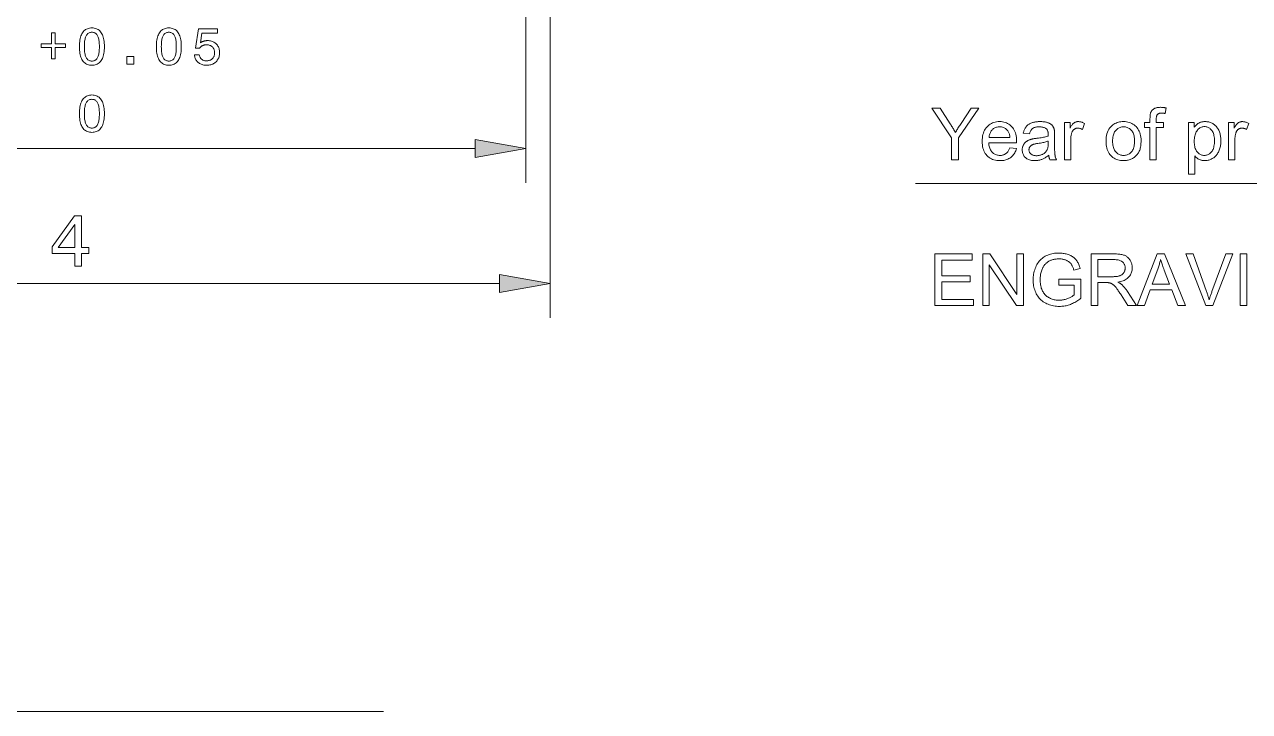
# Model space of a CAD drawing. Extents: x 5 to 409, y 5 to 583.
# Drawn here: x 136.8 to 208.1, y 134.2 to 174.2 of the extents above; entities that cross this region are included whole.
import ezdxf

# ---------------------------------------------------------------- set-up
doc = ezdxf.new("R2010")
doc.units = 0
doc.layers.add('DIMENSIONS', color=2, linetype='Continuous', lineweight=25)
doc.layers.add('TEXT', color=2, linetype='Continuous', lineweight=25)

msp = doc.modelspace()

# ---------------------------------------------------------------- linework, layer by layer
at = {"layer": 'DIMENSIONS', "lineweight": 13}
for p, q in [((167.397, 202.557), (167.397, 157.098)), ((165.972, 192.557), (165.972, 164.943)), ((102.377, 166.943), (163.018, 166.943)), ((100.952, 159.098), (164.443, 159.098))]:
    msp.add_line(p, q, dxfattribs=at)
for points in [[(140.001, 172.867), (140.003, 172.971), (140.008, 173.07), (140.018, 173.164), (140.031, 173.252), (140.047, 173.336), (140.068, 173.414), (140.092, 173.488), (140.12, 173.556), (140.152, 173.62), (140.187, 173.678), (140.226, 173.731), (140.268, 173.778), (140.314, 173.82), (140.363, 173.856), (140.415, 173.886), (140.471, 173.911), (140.53, 173.931), (140.593, 173.945), (140.659, 173.953), (140.728, 173.956), (140.798, 173.953), (140.865, 173.945), (140.928, 173.931), (140.987, 173.912), (141.043, 173.887), (141.096, 173.857), (141.145, 173.821), (141.19, 173.779), (141.232, 173.732), (141.271, 173.68), (141.306, 173.622), (141.337, 173.559), (141.365, 173.491), (141.388, 173.417), (141.409, 173.339), (141.425, 173.255), (141.438, 173.166), (141.447, 173.071), (141.453, 172.972), (141.455, 172.867), (141.453, 172.762), (141.447, 172.663), (141.438, 172.569), (141.425, 172.48), (141.409, 172.396), (141.388, 172.318), (141.365, 172.245), (141.337, 172.177), (141.306, 172.114), (141.271, 172.057), (141.232, 172.004), (141.19, 171.958), (141.145, 171.917), (141.096, 171.881), (141.043, 171.851), (140.987, 171.826), (140.928, 171.807), (140.865, 171.793), (140.798, 171.785), (140.728, 171.782), (140.659, 171.785), (140.593, 171.793), (140.53, 171.807), (140.471, 171.826), (140.415, 171.851), (140.363, 171.881), (140.314, 171.917), (140.268, 171.959), (140.226, 172.006), (140.187, 172.058), (140.152, 172.116), (140.12, 172.179), (140.092, 172.247), (140.068, 172.32), (140.047, 172.398), (140.031, 172.482), (140.018, 172.57), (140.008, 172.664), (140.003, 172.763)], [(144.478, 172.867), (144.48, 172.971), (144.486, 173.07), (144.495, 173.164), (144.508, 173.252), (144.525, 173.336), (144.545, 173.414), (144.569, 173.488), (144.597, 173.556), (144.629, 173.62), (144.664, 173.678), (144.703, 173.731), (144.745, 173.778), (144.791, 173.82), (144.84, 173.856), (144.893, 173.886), (144.949, 173.911), (145.008, 173.931), (145.07, 173.945), (145.136, 173.953), (145.206, 173.956), (145.276, 173.953), (145.342, 173.945), (145.405, 173.931), (145.465, 173.912), (145.521, 173.887), (145.573, 173.857), (145.622, 173.821), (145.668, 173.779), (145.71, 173.732), (145.748, 173.68), (145.783, 173.622), (145.814, 173.559), (145.842, 173.491), (145.866, 173.417), (145.886, 173.339), (145.903, 173.255), (145.915, 173.166), (145.925, 173.071), (145.93, 172.972), (145.932, 172.867), (145.93, 172.762), (145.925, 172.663), (145.915, 172.569), (145.903, 172.48), (145.886, 172.396), (145.866, 172.318), (145.842, 172.245), (145.814, 172.177), (145.783, 172.114), (145.748, 172.057), (145.71, 172.004), (145.668, 171.958), (145.622, 171.917), (145.573, 171.881), (145.521, 171.851), (145.465, 171.826), (145.405, 171.807), (145.342, 171.793), (145.276, 171.785), (145.206, 171.782), (145.136, 171.785), (145.07, 171.793), (145.008, 171.807), (144.949, 171.826), (144.893, 171.851), (144.84, 171.881), (144.791, 171.917), (144.745, 171.959), (144.703, 172.006), (144.664, 172.058), (144.629, 172.116), (144.597, 172.179), (144.569, 172.247), (144.545, 172.32), (144.525, 172.398), (144.508, 172.482), (144.495, 172.57), (144.486, 172.664), (144.48, 172.763)], [(138.385, 173.68), (138.596, 173.68), (138.596, 173.025), (139.192, 173.025), (139.192, 172.815), (138.596, 172.815), (138.596, 172.16), (138.385, 172.16), (138.385, 172.815), (137.786, 172.815), (137.786, 173.025), (138.385, 173.025)], [(140.29, 172.867), (140.291, 172.782), (140.294, 172.703), (140.3, 172.627), (140.307, 172.557), (140.317, 172.491), (140.328, 172.43), (140.342, 172.373), (140.358, 172.321), (140.376, 172.274), (140.396, 172.232), (140.419, 172.193), (140.444, 172.159), (140.471, 172.129), (140.501, 172.103), (140.533, 172.08), (140.567, 172.062), (140.604, 172.048), (140.643, 172.038), (140.684, 172.032), (140.728, 172.03), (140.773, 172.032), (140.814, 172.038), (140.854, 172.048), (140.891, 172.062), (140.925, 172.08), (140.957, 172.102), (140.986, 172.128), (141.013, 172.158), (141.038, 172.191), (141.06, 172.229), (141.08, 172.272), (141.097, 172.319), (141.113, 172.37), (141.126, 172.427), (141.138, 172.488), (141.147, 172.554), (141.154, 172.625), (141.16, 172.701), (141.163, 172.782), (141.164, 172.867), (141.163, 172.952), (141.16, 173.033), (141.154, 173.109), (141.147, 173.18), (141.138, 173.246), (141.126, 173.308), (141.113, 173.365), (141.097, 173.417), (141.08, 173.464), (141.06, 173.506), (141.038, 173.544), (141.013, 173.578), (140.986, 173.607), (140.957, 173.633), (140.925, 173.655), (140.891, 173.673), (140.854, 173.687), (140.814, 173.697), (140.773, 173.703), (140.728, 173.705), (140.684, 173.703), (140.643, 173.697), (140.604, 173.687), (140.567, 173.673), (140.533, 173.655), (140.501, 173.633), (140.471, 173.606), (140.444, 173.576), (140.419, 173.542), (140.396, 173.504), (140.376, 173.461), (140.358, 173.414), (140.342, 173.362), (140.328, 173.305), (140.317, 173.244), (140.307, 173.178), (140.3, 173.107), (140.294, 173.032), (140.291, 172.952)], [(144.768, 172.867), (144.769, 172.782), (144.772, 172.703), (144.777, 172.627), (144.785, 172.557), (144.794, 172.491), (144.806, 172.43), (144.82, 172.373), (144.836, 172.321), (144.854, 172.274), (144.874, 172.232), (144.896, 172.193), (144.921, 172.159), (144.948, 172.129), (144.978, 172.103), (145.01, 172.08), (145.044, 172.062), (145.081, 172.048), (145.12, 172.038), (145.162, 172.032), (145.206, 172.03), (145.25, 172.032), (145.292, 172.038), (145.331, 172.048), (145.368, 172.062), (145.402, 172.08), (145.434, 172.102), (145.464, 172.128), (145.491, 172.158), (145.515, 172.191), (145.537, 172.229), (145.557, 172.272), (145.575, 172.319), (145.59, 172.37), (145.604, 172.427), (145.615, 172.488), (145.625, 172.554), (145.632, 172.625), (145.637, 172.701), (145.64, 172.782), (145.641, 172.867), (145.64, 172.952), (145.637, 173.033), (145.632, 173.109), (145.625, 173.18), (145.615, 173.246), (145.604, 173.308), (145.59, 173.365), (145.575, 173.417), (145.557, 173.464), (145.537, 173.506), (145.515, 173.544), (145.491, 173.578), (145.464, 173.607), (145.434, 173.633), (145.402, 173.655), (145.368, 173.673), (145.331, 173.687), (145.292, 173.697), (145.25, 173.703), (145.206, 173.705), (145.162, 173.703), (145.12, 173.697), (145.081, 173.687), (145.044, 173.673), (145.01, 173.655), (144.978, 173.633), (144.948, 173.606), (144.921, 173.576), (144.896, 173.542), (144.874, 173.504), (144.854, 173.461), (144.836, 173.414), (144.82, 173.362), (144.806, 173.305), (144.794, 173.244), (144.785, 173.178), (144.777, 173.107), (144.772, 173.032), (144.769, 172.952)], [(146.696, 172.39), (146.977, 172.39), (146.983, 172.358), (146.99, 172.327), (147, 172.298), (147.011, 172.271), (147.023, 172.244), (147.038, 172.219), (147.054, 172.196), (147.072, 172.174), (147.092, 172.153), (147.113, 172.134), (147.136, 172.117), (147.16, 172.101), (147.186, 172.087), (147.212, 172.075), (147.24, 172.065), (147.269, 172.057), (147.299, 172.05), (147.331, 172.046), (147.363, 172.043), (147.397, 172.042), (147.439, 172.043), (147.479, 172.047), (147.517, 172.053), (147.553, 172.062), (147.588, 172.074), (147.621, 172.088), (147.652, 172.105), (147.682, 172.124), (147.71, 172.146), (147.737, 172.17), (147.761, 172.197), (147.783, 172.225), (147.802, 172.255), (147.819, 172.286), (147.833, 172.319), (147.845, 172.354), (147.854, 172.39), (147.86, 172.428), (147.864, 172.467), (147.865, 172.508), (147.864, 172.55), (147.86, 172.59), (147.854, 172.629), (147.845, 172.665), (147.833, 172.7), (147.82, 172.734), (147.803, 172.765), (147.784, 172.795), (147.762, 172.823), (147.738, 172.849), (147.712, 172.873), (147.684, 172.895), (147.654, 172.914), (147.623, 172.93), (147.59, 172.944), (147.555, 172.956), (147.518, 172.965), (147.48, 172.971), (147.439, 172.975), (147.397, 172.976), (147.373, 172.976), (147.349, 172.974), (147.326, 172.972), (147.303, 172.968), (147.28, 172.964), (147.258, 172.958), (147.236, 172.952), (147.215, 172.945), (147.194, 172.937), (147.174, 172.927), (147.154, 172.917), (147.134, 172.906), (147.115, 172.894), (147.097, 172.881), (147.079, 172.867), (147.062, 172.852), (147.045, 172.836), (147.029, 172.819), (147.013, 172.801), (146.997, 172.783), (146.757, 172.783), (146.922, 173.895), (148.044, 173.895), (148.044, 173.647), (147.124, 173.647), (147.04, 173.082), (147.056, 173.095), (147.071, 173.108), (147.088, 173.119), (147.105, 173.13), (147.122, 173.141), (147.14, 173.151), (147.159, 173.16), (147.178, 173.168), (147.198, 173.176), (147.218, 173.183), (147.239, 173.19), (147.26, 173.196), (147.281, 173.201), (147.303, 173.206), (147.325, 173.209), (147.348, 173.212), (147.371, 173.215), (147.394, 173.217), (147.418, 173.218), (147.442, 173.218), (147.505, 173.216), (147.566, 173.21), (147.624, 173.201), (147.68, 173.187), (147.733, 173.17), (147.784, 173.149), (147.832, 173.124), (147.878, 173.095), (147.921, 173.063), (147.962, 173.026), (147.999, 172.987), (148.033, 172.945), (148.062, 172.9), (148.088, 172.854), (148.11, 172.804), (148.127, 172.753), (148.141, 172.699), (148.151, 172.643), (148.157, 172.584), (148.159, 172.523), (148.157, 172.458), (148.151, 172.396), (148.14, 172.336), (148.125, 172.279), (148.107, 172.224), (148.084, 172.171), (148.057, 172.122), (148.025, 172.074), (147.99, 172.03), (147.95, 171.987), (147.907, 171.948), (147.861, 171.913), (147.813, 171.883), (147.763, 171.856), (147.71, 171.833), (147.654, 171.815), (147.596, 171.801), (147.535, 171.79), (147.472, 171.784), (147.406, 171.782), (147.348, 171.784), (147.292, 171.789), (147.237, 171.797), (147.185, 171.809), (147.135, 171.824), (147.087, 171.842), (147.041, 171.864), (146.996, 171.889), (146.954, 171.918), (146.914, 171.95), (146.877, 171.984), (146.843, 172.021), (146.812, 172.06), (146.785, 172.101), (146.762, 172.144), (146.742, 172.189), (146.725, 172.236), (146.712, 172.285), (146.703, 172.337)], [(142.759, 171.843), (142.759, 172.293), (143.177, 172.293), (143.177, 171.843)], [(140.001, 168.967), (140.003, 169.071), (140.008, 169.17), (140.018, 169.264), (140.031, 169.352), (140.047, 169.436), (140.068, 169.514), (140.092, 169.588), (140.12, 169.656), (140.152, 169.72), (140.187, 169.778), (140.226, 169.831), (140.268, 169.878), (140.314, 169.92), (140.363, 169.956), (140.415, 169.986), (140.471, 170.011), (140.53, 170.031), (140.593, 170.045), (140.659, 170.053), (140.728, 170.056), (140.798, 170.053), (140.865, 170.045), (140.928, 170.031), (140.987, 170.012), (141.043, 169.987), (141.096, 169.957), (141.145, 169.921), (141.19, 169.879), (141.232, 169.832), (141.271, 169.78), (141.306, 169.722), (141.337, 169.659), (141.365, 169.591), (141.388, 169.517), (141.409, 169.439), (141.425, 169.355), (141.438, 169.266), (141.447, 169.171), (141.453, 169.072), (141.455, 168.967), (141.453, 168.862), (141.447, 168.763), (141.438, 168.669), (141.425, 168.58), (141.409, 168.496), (141.388, 168.418), (141.365, 168.345), (141.337, 168.277), (141.306, 168.214), (141.271, 168.157), (141.232, 168.104), (141.19, 168.058), (141.145, 168.017), (141.096, 167.981), (141.043, 167.951), (140.987, 167.926), (140.928, 167.907), (140.865, 167.893), (140.798, 167.885), (140.728, 167.882), (140.659, 167.885), (140.593, 167.893), (140.53, 167.907), (140.471, 167.926), (140.415, 167.951), (140.363, 167.982), (140.314, 168.017), (140.268, 168.059), (140.226, 168.106), (140.187, 168.158), (140.152, 168.216), (140.12, 168.279), (140.092, 168.347), (140.068, 168.42), (140.047, 168.498), (140.031, 168.582), (140.018, 168.67), (140.008, 168.764), (140.003, 168.863)], [(140.29, 168.967), (140.291, 168.882), (140.294, 168.803), (140.3, 168.727), (140.307, 168.657), (140.317, 168.591), (140.328, 168.53), (140.342, 168.473), (140.358, 168.421), (140.376, 168.374), (140.396, 168.332), (140.419, 168.293), (140.444, 168.259), (140.471, 168.229), (140.501, 168.203), (140.533, 168.18), (140.567, 168.162), (140.604, 168.148), (140.643, 168.138), (140.684, 168.132), (140.728, 168.13), (140.773, 168.132), (140.814, 168.138), (140.854, 168.148), (140.891, 168.162), (140.925, 168.18), (140.957, 168.202), (140.986, 168.228), (141.013, 168.258), (141.038, 168.291), (141.06, 168.329), (141.08, 168.372), (141.097, 168.419), (141.113, 168.47), (141.126, 168.527), (141.138, 168.588), (141.147, 168.654), (141.154, 168.725), (141.16, 168.801), (141.163, 168.882), (141.164, 168.967), (141.163, 169.052), (141.16, 169.133), (141.154, 169.209), (141.147, 169.28), (141.138, 169.346), (141.126, 169.408), (141.113, 169.465), (141.097, 169.517), (141.08, 169.564), (141.06, 169.606), (141.038, 169.644), (141.013, 169.678), (140.986, 169.707), (140.957, 169.733), (140.925, 169.755), (140.891, 169.773), (140.854, 169.787), (140.814, 169.797), (140.773, 169.803), (140.728, 169.805), (140.684, 169.803), (140.643, 169.797), (140.604, 169.787), (140.567, 169.773), (140.533, 169.755), (140.501, 169.733), (140.471, 169.706), (140.444, 169.676), (140.419, 169.642), (140.396, 169.604), (140.376, 169.561), (140.358, 169.514), (140.342, 169.462), (140.328, 169.405), (140.317, 169.344), (140.307, 169.278), (140.3, 169.207), (140.294, 169.132), (140.291, 169.052)], [(163.018, 166.422), (165.972, 166.943), (163.018, 167.464)], [(139.73, 160.098), (139.73, 160.84), (138.412, 160.84), (138.412, 161.22), (139.726, 163.03), (140.118, 163.03), (140.118, 161.186), (140.546, 161.186), (140.546, 160.84), (140.118, 160.84), (140.118, 160.098)], [(138.775, 161.186), (139.73, 161.186), (139.73, 162.529)], [(164.443, 158.577), (167.397, 159.098), (164.443, 159.619)]]:
    msp.add_lwpolyline(points, close=True, dxfattribs=at)
for points in [[(163.018, 166.422), (165.972, 166.943), (163.018, 166.422), (163.018, 167.464)], [(164.443, 158.577), (167.397, 159.098), (164.443, 158.577), (164.443, 159.619)]]:
    msp.add_solid(points, dxfattribs=at)
at = {"layer": 'TEXT', "lineweight": 18}
msp.add_line((73.612, 134.205), (157.695, 134.205), dxfattribs=at)
at = {"layer": 'TEXT', "lineweight": 13}
msp.add_lwpolyline([(236.182, 194.313), (227.758, 164.9), (188.645, 164.9)], dxfattribs=at)
for points in [[(190.746, 166.288), (190.746, 167.559), (189.589, 169.288), (190.072, 169.288), (190.664, 168.383), (190.696, 168.333), (190.728, 168.282), (190.76, 168.231), (190.791, 168.18), (190.822, 168.13), (190.852, 168.079), (190.882, 168.028), (190.911, 167.977), (190.94, 167.927), (190.969, 167.876), (190.996, 167.923), (191.025, 167.972), (191.055, 168.022), (191.086, 168.074), (191.118, 168.126), (191.151, 168.18), (191.186, 168.234), (191.221, 168.29), (191.258, 168.347), (191.296, 168.406), (191.877, 169.288), (192.34, 169.288), (191.143, 167.559), (191.143, 166.288)], [(202.289, 166.288), (202.289, 168.175), (201.964, 168.175), (201.964, 168.461), (202.289, 168.461), (202.289, 168.692), (202.29, 168.735), (202.291, 168.775), (202.293, 168.814), (202.296, 168.849), (202.299, 168.883), (202.303, 168.915), (202.308, 168.944), (202.314, 168.971), (202.321, 168.995), (202.328, 169.018), (202.34, 169.046), (202.353, 169.073), (202.367, 169.099), (202.384, 169.124), (202.402, 169.147), (202.421, 169.17), (202.442, 169.192), (202.465, 169.212), (202.489, 169.232), (202.515, 169.25), (202.543, 169.267), (202.573, 169.282), (202.606, 169.295), (202.64, 169.307), (202.676, 169.317), (202.715, 169.325), (202.756, 169.331), (202.799, 169.335), (202.844, 169.338), (202.891, 169.339), (202.922, 169.339), (202.954, 169.337), (202.987, 169.336), (203.021, 169.333), (203.055, 169.33), (203.089, 169.326), (203.125, 169.321), (203.161, 169.315), (203.197, 169.309), (203.235, 169.302), (203.179, 168.981), (203.157, 168.985), (203.134, 168.988), (203.112, 168.991), (203.09, 168.994), (203.068, 168.996), (203.046, 168.998), (203.025, 168.999), (203.004, 169), (202.983, 169.001), (202.963, 169.001), (202.93, 169.001), (202.899, 168.998), (202.871, 168.995), (202.844, 168.99), (202.819, 168.983), (202.797, 168.976), (202.776, 168.966), (202.757, 168.955), (202.74, 168.943), (202.725, 168.93), (202.712, 168.914), (202.7, 168.896), (202.69, 168.875), (202.681, 168.852), (202.673, 168.827), (202.667, 168.799), (202.662, 168.768), (202.658, 168.735), (202.656, 168.7), (202.656, 168.662), (202.656, 168.461), (203.079, 168.461), (203.079, 168.175), (202.656, 168.175), (202.656, 166.288)], [(194.136, 166.988), (194.517, 166.941), (194.498, 166.875), (194.475, 166.813), (194.449, 166.754), (194.421, 166.698), (194.389, 166.644), (194.354, 166.594), (194.316, 166.547), (194.275, 166.503), (194.231, 166.461), (194.184, 166.423), (194.133, 166.388), (194.081, 166.357), (194.025, 166.329), (193.967, 166.305), (193.906, 166.285), (193.843, 166.268), (193.776, 166.255), (193.707, 166.246), (193.636, 166.241), (193.561, 166.239), (193.468, 166.242), (193.379, 166.25), (193.293, 166.265), (193.212, 166.286), (193.134, 166.312), (193.06, 166.344), (192.991, 166.383), (192.925, 166.427), (192.863, 166.477), (192.805, 166.532), (192.752, 166.593), (192.705, 166.659), (192.663, 166.73), (192.627, 166.805), (192.596, 166.885), (192.571, 166.97), (192.551, 167.059), (192.537, 167.153), (192.529, 167.252), (192.526, 167.356), (192.529, 167.463), (192.537, 167.566), (192.551, 167.663), (192.571, 167.755), (192.597, 167.843), (192.628, 167.926), (192.664, 168.003), (192.707, 168.076), (192.755, 168.144), (192.808, 168.207), (192.867, 168.265), (192.928, 168.316), (192.993, 168.362), (193.061, 168.401), (193.133, 168.434), (193.208, 168.462), (193.286, 168.483), (193.368, 168.498), (193.453, 168.507), (193.541, 168.51), (193.627, 168.507), (193.709, 168.498), (193.788, 168.483), (193.864, 168.463), (193.937, 168.436), (194.007, 168.403), (194.073, 168.365), (194.136, 168.32), (194.196, 168.27), (194.253, 168.213), (194.306, 168.152), (194.353, 168.085), (194.394, 168.014), (194.43, 167.937), (194.46, 167.856), (194.485, 167.77), (194.505, 167.68), (194.518, 167.584), (194.527, 167.484), (194.529, 167.379), (194.529, 167.372), (194.529, 167.364), (194.529, 167.356), (194.529, 167.347), (194.529, 167.338), (194.529, 167.327), (194.528, 167.317), (194.528, 167.305), (194.528, 167.293), (194.527, 167.28), (192.907, 167.28), (192.912, 167.21), (192.921, 167.144), (192.933, 167.081), (192.949, 167.021), (192.967, 166.964), (192.989, 166.911), (193.014, 166.861), (193.043, 166.815), (193.074, 166.772), (193.109, 166.732), (193.147, 166.696), (193.186, 166.663), (193.227, 166.635), (193.269, 166.61), (193.314, 166.589), (193.36, 166.572), (193.408, 166.559), (193.458, 166.549), (193.51, 166.543), (193.564, 166.542), (193.603, 166.543), (193.642, 166.546), (193.68, 166.551), (193.716, 166.559), (193.751, 166.568), (193.785, 166.58), (193.818, 166.594), (193.85, 166.61), (193.88, 166.628), (193.909, 166.648), (193.937, 166.671), (193.964, 166.696), (193.99, 166.723), (194.014, 166.753), (194.038, 166.786), (194.06, 166.821), (194.081, 166.859), (194.101, 166.899), (194.119, 166.942)], [(192.927, 167.583), (194.141, 167.583), (194.135, 167.637), (194.127, 167.687), (194.118, 167.735), (194.107, 167.781), (194.094, 167.823), (194.079, 167.863), (194.062, 167.9), (194.044, 167.934), (194.023, 167.966), (194.001, 167.994), (193.965, 168.035), (193.927, 168.071), (193.886, 168.103), (193.844, 168.131), (193.799, 168.154), (193.753, 168.173), (193.704, 168.188), (193.653, 168.199), (193.6, 168.205), (193.545, 168.207), (193.495, 168.206), (193.447, 168.201), (193.4, 168.192), (193.355, 168.18), (193.312, 168.165), (193.27, 168.146), (193.229, 168.124), (193.191, 168.099), (193.154, 168.07), (193.118, 168.037), (193.085, 168.002), (193.055, 167.965), (193.029, 167.925), (193.005, 167.883), (192.984, 167.839), (192.967, 167.792), (192.952, 167.744), (192.941, 167.692), (192.932, 167.639)], [(196.398, 166.556), (196.357, 166.522), (196.317, 166.49), (196.276, 166.461), (196.236, 166.433), (196.197, 166.408), (196.158, 166.384), (196.119, 166.363), (196.08, 166.343), (196.042, 166.326), (196.004, 166.31), (195.966, 166.297), (195.927, 166.285), (195.888, 166.274), (195.848, 166.264), (195.808, 166.257), (195.767, 166.25), (195.725, 166.245), (195.683, 166.242), (195.641, 166.239), (195.598, 166.239), (195.528, 166.24), (195.461, 166.246), (195.398, 166.254), (195.338, 166.267), (195.281, 166.282), (195.228, 166.302), (195.177, 166.324), (195.131, 166.351), (195.087, 166.38), (195.047, 166.414), (195.011, 166.45), (194.978, 166.488), (194.949, 166.527), (194.924, 166.569), (194.903, 166.613), (194.886, 166.659), (194.872, 166.706), (194.862, 166.756), (194.857, 166.807), (194.855, 166.861), (194.855, 166.892), (194.858, 166.924), (194.861, 166.954), (194.866, 166.984), (194.873, 167.014), (194.881, 167.042), (194.89, 167.071), (194.901, 167.099), (194.914, 167.126), (194.927, 167.152), (194.942, 167.178), (194.958, 167.203), (194.975, 167.227), (194.993, 167.25), (195.011, 167.271), (195.031, 167.292), (195.051, 167.312), (195.072, 167.33), (195.095, 167.348), (195.118, 167.364), (195.142, 167.38), (195.166, 167.395), (195.191, 167.409), (195.217, 167.422), (195.243, 167.434), (195.27, 167.446), (195.297, 167.457), (195.325, 167.467), (195.354, 167.476), (195.383, 167.485), (195.406, 167.491), (195.431, 167.496), (195.458, 167.502), (195.487, 167.508), (195.519, 167.513), (195.553, 167.519), (195.589, 167.524), (195.627, 167.529), (195.667, 167.535), (195.71, 167.54), (195.797, 167.551), (195.879, 167.562), (195.957, 167.574), (196.029, 167.586), (196.097, 167.599), (196.161, 167.611), (196.219, 167.625), (196.273, 167.638), (196.323, 167.653), (196.367, 167.667), (196.367, 167.682), (196.368, 167.695), (196.368, 167.708), (196.368, 167.719), (196.369, 167.729), (196.369, 167.738), (196.369, 167.746), (196.369, 167.753), (196.369, 167.759), (196.369, 167.763), (196.368, 167.807), (196.365, 167.848), (196.36, 167.886), (196.352, 167.922), (196.343, 167.955), (196.332, 167.985), (196.318, 168.013), (196.302, 168.038), (196.285, 168.061), (196.265, 168.08), (196.235, 168.104), (196.203, 168.125), (196.168, 168.144), (196.13, 168.16), (196.089, 168.174), (196.046, 168.185), (196, 168.194), (195.951, 168.2), (195.9, 168.204), (195.845, 168.205), (195.795, 168.204), (195.747, 168.202), (195.702, 168.197), (195.659, 168.191), (195.619, 168.183), (195.582, 168.172), (195.548, 168.161), (195.516, 168.147), (195.488, 168.132), (195.462, 168.114), (195.437, 168.095), (195.415, 168.072), (195.393, 168.047), (195.373, 168.019), (195.354, 167.988), (195.336, 167.954), (195.32, 167.918), (195.305, 167.879), (195.291, 167.837), (195.278, 167.792), (194.918, 167.841), (194.929, 167.886), (194.94, 167.93), (194.953, 167.972), (194.968, 168.012), (194.983, 168.05), (195, 168.086), (195.018, 168.121), (195.037, 168.154), (195.058, 168.185), (195.08, 168.214), (195.103, 168.242), (195.129, 168.269), (195.156, 168.294), (195.186, 168.318), (195.217, 168.34), (195.251, 168.362), (195.287, 168.382), (195.324, 168.4), (195.364, 168.417), (195.405, 168.433), (195.448, 168.448), (195.493, 168.461), (195.539, 168.473), (195.586, 168.483), (195.635, 168.491), (195.685, 168.498), (195.736, 168.503), (195.789, 168.507), (195.843, 168.509), (195.898, 168.51), (195.953, 168.51), (196.006, 168.508), (196.056, 168.504), (196.104, 168.5), (196.151, 168.494), (196.195, 168.487), (196.237, 168.478), (196.277, 168.468), (196.315, 168.457), (196.351, 168.445), (196.385, 168.431), (196.417, 168.417), (196.447, 168.402), (196.475, 168.387), (196.502, 168.371), (196.526, 168.354), (196.549, 168.336), (196.57, 168.318), (196.589, 168.299), (196.606, 168.28), (196.622, 168.26), (196.637, 168.238), (196.651, 168.216), (196.664, 168.192), (196.676, 168.168), (196.687, 168.142), (196.697, 168.115), (196.706, 168.088), (196.714, 168.059), (196.721, 168.029), (196.725, 168.009), (196.728, 167.986), (196.73, 167.959), (196.733, 167.93), (196.735, 167.897), (196.737, 167.862), (196.738, 167.823), (196.739, 167.782), (196.739, 167.737), (196.74, 167.69), (196.74, 167.198), (196.74, 167.1), (196.74, 167.008), (196.742, 166.924), (196.743, 166.848), (196.745, 166.779), (196.748, 166.718), (196.751, 166.664), (196.755, 166.618), (196.759, 166.58), (196.763, 166.549), (196.768, 166.522), (196.774, 166.495), (196.781, 166.468), (196.789, 166.442), (196.798, 166.415), (196.808, 166.389), (196.819, 166.364), (196.83, 166.338), (196.843, 166.313), (196.856, 166.288), (196.471, 166.288), (196.46, 166.311), (196.45, 166.335), (196.441, 166.36), (196.432, 166.386), (196.424, 166.412), (196.417, 166.439), (196.411, 166.467), (196.406, 166.496), (196.401, 166.526)], [(197.306, 166.288), (197.306, 168.461), (197.638, 168.461), (197.638, 168.132), (197.663, 168.176), (197.688, 168.218), (197.712, 168.256), (197.736, 168.291), (197.76, 168.323), (197.783, 168.352), (197.806, 168.378), (197.828, 168.401), (197.85, 168.42), (197.872, 168.437), (197.894, 168.451), (197.916, 168.463), (197.939, 168.474), (197.962, 168.484), (197.985, 168.492), (198.009, 168.498), (198.033, 168.504), (198.058, 168.507), (198.083, 168.509), (198.109, 168.51), (198.146, 168.509), (198.183, 168.505), (198.221, 168.5), (198.258, 168.491), (198.296, 168.481), (198.334, 168.467), (198.372, 168.452), (198.41, 168.434), (198.449, 168.414), (198.487, 168.391), (198.36, 168.05), (198.333, 168.065), (198.306, 168.078), (198.279, 168.09), (198.252, 168.101), (198.225, 168.11), (198.198, 168.117), (198.171, 168.122), (198.144, 168.126), (198.117, 168.129), (198.09, 168.13), (198.066, 168.129), (198.043, 168.127), (198.02, 168.123), (197.997, 168.118), (197.976, 168.111), (197.954, 168.103), (197.933, 168.094), (197.913, 168.083), (197.893, 168.071), (197.873, 168.057), (197.855, 168.042), (197.837, 168.026), (197.82, 168.008), (197.805, 167.99), (197.791, 167.97), (197.778, 167.949), (197.766, 167.928), (197.755, 167.905), (197.745, 167.881), (197.736, 167.855), (197.724, 167.816), (197.714, 167.775), (197.705, 167.734), (197.697, 167.692), (197.69, 167.65), (197.685, 167.606), (197.68, 167.562), (197.677, 167.517), (197.675, 167.472), (197.675, 167.426), (197.675, 166.288)], [(199.733, 167.374), (199.737, 167.492), (199.747, 167.603), (199.764, 167.708), (199.787, 167.807), (199.817, 167.9), (199.854, 167.986), (199.898, 168.066), (199.948, 168.14), (200.005, 168.207), (200.069, 168.269), (200.126, 168.315), (200.186, 168.356), (200.248, 168.392), (200.313, 168.423), (200.38, 168.45), (200.45, 168.472), (200.522, 168.488), (200.596, 168.501), (200.673, 168.508), (200.752, 168.51), (200.84, 168.507), (200.925, 168.498), (201.007, 168.484), (201.085, 168.463), (201.16, 168.437), (201.231, 168.404), (201.3, 168.366), (201.365, 168.322), (201.427, 168.272), (201.485, 168.217), (201.539, 168.156), (201.587, 168.09), (201.63, 168.02), (201.667, 167.946), (201.698, 167.867), (201.724, 167.783), (201.744, 167.696), (201.758, 167.603), (201.767, 167.506), (201.77, 167.405), (201.768, 167.323), (201.764, 167.244), (201.758, 167.17), (201.749, 167.098), (201.738, 167.03), (201.724, 166.966), (201.708, 166.906), (201.689, 166.849), (201.668, 166.795), (201.644, 166.745), (201.617, 166.698), (201.589, 166.653), (201.558, 166.611), (201.525, 166.57), (201.489, 166.532), (201.451, 166.495), (201.411, 166.461), (201.369, 166.429), (201.324, 166.399), (201.277, 166.372), (201.229, 166.346), (201.179, 166.324), (201.129, 166.304), (201.078, 166.287), (201.026, 166.272), (200.973, 166.26), (200.919, 166.251), (200.864, 166.244), (200.809, 166.24), (200.752, 166.239), (200.663, 166.242), (200.577, 166.25), (200.494, 166.265), (200.415, 166.286), (200.34, 166.312), (200.268, 166.344), (200.199, 166.382), (200.134, 166.426), (200.073, 166.476), (200.015, 166.531), (199.961, 166.592), (199.913, 166.659), (199.871, 166.73), (199.835, 166.807), (199.804, 166.888), (199.778, 166.975), (199.759, 167.067), (199.745, 167.165), (199.736, 167.267)], [(200.112, 167.374), (200.114, 167.293), (200.119, 167.216), (200.128, 167.143), (200.141, 167.074), (200.157, 167.009), (200.178, 166.949), (200.201, 166.893), (200.229, 166.841), (200.259, 166.793), (200.294, 166.749), (200.331, 166.71), (200.371, 166.674), (200.412, 166.643), (200.455, 166.616), (200.5, 166.593), (200.547, 166.575), (200.595, 166.56), (200.646, 166.55), (200.698, 166.544), (200.752, 166.542), (200.806, 166.544), (200.858, 166.55), (200.909, 166.56), (200.957, 166.575), (201.004, 166.594), (201.048, 166.617), (201.091, 166.644), (201.132, 166.675), (201.171, 166.711), (201.209, 166.75), (201.243, 166.794), (201.274, 166.843), (201.302, 166.895), (201.325, 166.952), (201.345, 167.014), (201.362, 167.08), (201.375, 167.15), (201.384, 167.224), (201.389, 167.303), (201.391, 167.387), (201.389, 167.465), (201.384, 167.54), (201.374, 167.611), (201.362, 167.678), (201.345, 167.741), (201.325, 167.8), (201.301, 167.855), (201.274, 167.907), (201.243, 167.954), (201.208, 167.998), (201.17, 168.037), (201.131, 168.072), (201.09, 168.103), (201.047, 168.13), (201.002, 168.153), (200.956, 168.172), (200.908, 168.187), (200.858, 168.197), (200.806, 168.203), (200.752, 168.205), (200.698, 168.203), (200.646, 168.197), (200.595, 168.187), (200.547, 168.172), (200.5, 168.154), (200.455, 168.131), (200.412, 168.104), (200.371, 168.073), (200.331, 168.038), (200.294, 167.999), (200.259, 167.955), (200.229, 167.907), (200.201, 167.856), (200.178, 167.8), (200.157, 167.739), (200.141, 167.675), (200.128, 167.606), (200.119, 167.533), (200.114, 167.456)], [(204.53, 165.455), (204.53, 168.461), (204.866, 168.461), (204.866, 168.179), (204.89, 168.211), (204.914, 168.242), (204.94, 168.271), (204.966, 168.298), (204.992, 168.324), (205.019, 168.348), (205.047, 168.37), (205.075, 168.391), (205.104, 168.41), (205.134, 168.427), (205.164, 168.443), (205.196, 168.457), (205.229, 168.47), (205.263, 168.48), (205.299, 168.489), (205.336, 168.497), (205.374, 168.503), (205.413, 168.507), (205.454, 168.509), (205.496, 168.51), (205.551, 168.509), (205.605, 168.504), (205.657, 168.497), (205.708, 168.487), (205.758, 168.474), (205.806, 168.459), (205.854, 168.44), (205.899, 168.419), (205.944, 168.394), (205.987, 168.367), (206.029, 168.337), (206.068, 168.305), (206.105, 168.27), (206.141, 168.234), (206.174, 168.194), (206.205, 168.153), (206.234, 168.109), (206.261, 168.062), (206.286, 168.014), (206.308, 167.963), (206.329, 167.91), (206.347, 167.856), (206.364, 167.802), (206.378, 167.746), (206.39, 167.689), (206.399, 167.632), (206.407, 167.573), (206.413, 167.513), (206.416, 167.453), (206.417, 167.391), (206.416, 167.325), (206.412, 167.26), (206.406, 167.197), (206.398, 167.135), (206.387, 167.074), (206.374, 167.014), (206.358, 166.956), (206.34, 166.9), (206.32, 166.844), (206.297, 166.79), (206.272, 166.738), (206.245, 166.688), (206.216, 166.641), (206.184, 166.597), (206.15, 166.554), (206.114, 166.515), (206.076, 166.477), (206.036, 166.443), (205.994, 166.411), (205.949, 166.381), (205.903, 166.354), (205.857, 166.33), (205.81, 166.308), (205.763, 166.29), (205.715, 166.274), (205.667, 166.261), (205.618, 166.251), (205.569, 166.244), (205.519, 166.24), (205.469, 166.239), (205.433, 166.239), (205.397, 166.242), (205.362, 166.246), (205.328, 166.251), (205.295, 166.258), (205.262, 166.267), (205.23, 166.277), (205.199, 166.288), (205.169, 166.302), (205.139, 166.316), (205.11, 166.332), (205.082, 166.349), (205.056, 166.367), (205.03, 166.385), (205.006, 166.404), (204.982, 166.425), (204.96, 166.445), (204.938, 166.467), (204.918, 166.49), (204.898, 166.513), (204.898, 165.455)], [(204.864, 167.362), (204.865, 167.28), (204.87, 167.203), (204.879, 167.13), (204.891, 167.062), (204.906, 166.997), (204.925, 166.938), (204.947, 166.882), (204.972, 166.831), (205.001, 166.784), (205.033, 166.742), (205.068, 166.704), (205.104, 166.67), (205.142, 166.64), (205.181, 166.614), (205.221, 166.592), (205.263, 166.574), (205.306, 166.56), (205.351, 166.55), (205.397, 166.544), (205.445, 166.542), (205.493, 166.544), (205.54, 166.55), (205.586, 166.56), (205.63, 166.575), (205.673, 166.593), (205.714, 166.616), (205.754, 166.643), (205.793, 166.674), (205.83, 166.71), (205.865, 166.749), (205.899, 166.793), (205.928, 166.841), (205.955, 166.894), (205.977, 166.952), (205.997, 167.014), (206.012, 167.081), (206.025, 167.152), (206.033, 167.228), (206.039, 167.308), (206.04, 167.393), (206.039, 167.474), (206.033, 167.551), (206.025, 167.623), (206.013, 167.692), (205.998, 167.756), (205.979, 167.816), (205.957, 167.872), (205.931, 167.924), (205.902, 167.972), (205.869, 168.015), (205.835, 168.054), (205.798, 168.089), (205.761, 168.12), (205.722, 168.147), (205.682, 168.17), (205.64, 168.189), (205.598, 168.203), (205.553, 168.213), (205.508, 168.22), (205.461, 168.222), (205.415, 168.219), (205.369, 168.213), (205.325, 168.202), (205.282, 168.186), (205.239, 168.167), (205.198, 168.142), (205.158, 168.114), (205.119, 168.081), (205.082, 168.043), (205.045, 168.002), (205.01, 167.956), (204.98, 167.906), (204.952, 167.852), (204.929, 167.794), (204.909, 167.732), (204.893, 167.666), (204.88, 167.596), (204.871, 167.522), (204.865, 167.444)], [(206.857, 166.288), (206.857, 168.461), (207.188, 168.461), (207.188, 168.132), (207.214, 168.176), (207.238, 168.218), (207.263, 168.256), (207.287, 168.291), (207.31, 168.323), (207.334, 168.352), (207.356, 168.378), (207.379, 168.401), (207.401, 168.42), (207.423, 168.437), (207.444, 168.451), (207.466, 168.463), (207.489, 168.474), (207.512, 168.484), (207.535, 168.492), (207.559, 168.498), (207.584, 168.504), (207.608, 168.507), (207.633, 168.509), (207.659, 168.51), (207.696, 168.509), (207.734, 168.505), (207.771, 168.5), (207.809, 168.491), (207.847, 168.481), (207.885, 168.467), (207.923, 168.452), (207.961, 168.434), (207.999, 168.414), (208.038, 168.391), (207.911, 168.05), (207.884, 168.065), (207.857, 168.078), (207.83, 168.09), (207.803, 168.101), (207.776, 168.11), (207.749, 168.117), (207.722, 168.122), (207.695, 168.126), (207.668, 168.129), (207.641, 168.13), (207.617, 168.129), (207.593, 168.127), (207.57, 168.123), (207.548, 168.118), (207.526, 168.111), (207.505, 168.103), (207.484, 168.094), (207.463, 168.083), (207.443, 168.071), (207.424, 168.057), (207.405, 168.042), (207.387, 168.026), (207.371, 168.008), (207.356, 167.99), (207.341, 167.97), (207.328, 167.949), (207.316, 167.928), (207.305, 167.905), (207.295, 167.881), (207.287, 167.855), (207.275, 167.816), (207.264, 167.775), (207.255, 167.734), (207.247, 167.692), (207.241, 167.65), (207.235, 167.606), (207.231, 167.562), (207.228, 167.517), (207.226, 167.472), (207.225, 167.426), (207.225, 166.288)], [(196.367, 167.379), (196.325, 167.362), (196.279, 167.347), (196.229, 167.332), (196.175, 167.317), (196.116, 167.303), (196.054, 167.289), (195.988, 167.276), (195.918, 167.263), (195.844, 167.251), (195.765, 167.239), (195.721, 167.233), (195.68, 167.226), (195.641, 167.219), (195.605, 167.212), (195.572, 167.205), (195.541, 167.197), (195.513, 167.19), (195.487, 167.182), (195.464, 167.174), (195.444, 167.166), (195.426, 167.157), (195.408, 167.148), (195.392, 167.138), (195.376, 167.127), (195.361, 167.115), (195.347, 167.103), (195.333, 167.09), (195.321, 167.076), (195.309, 167.061), (195.299, 167.046), (195.289, 167.03), (195.28, 167.014), (195.273, 166.997), (195.266, 166.98), (195.26, 166.963), (195.256, 166.945), (195.252, 166.927), (195.25, 166.909), (195.248, 166.89), (195.248, 166.871), (195.249, 166.842), (195.252, 166.814), (195.258, 166.787), (195.266, 166.761), (195.276, 166.736), (195.288, 166.712), (195.302, 166.689), (195.319, 166.667), (195.338, 166.646), (195.359, 166.625), (195.383, 166.607), (195.408, 166.59), (195.435, 166.575), (195.465, 166.563), (195.497, 166.552), (195.53, 166.543), (195.566, 166.536), (195.604, 166.531), (195.644, 166.528), (195.686, 166.527), (195.728, 166.528), (195.769, 166.531), (195.809, 166.536), (195.848, 166.542), (195.887, 166.551), (195.924, 166.561), (195.96, 166.573), (195.996, 166.587), (196.031, 166.603), (196.064, 166.62), (196.096, 166.64), (196.127, 166.66), (196.156, 166.682), (196.183, 166.706), (196.208, 166.731), (196.231, 166.757), (196.253, 166.784), (196.273, 166.813), (196.291, 166.843), (196.308, 166.875), (196.319, 166.901), (196.329, 166.93), (196.338, 166.961), (196.346, 166.994), (196.352, 167.03), (196.358, 167.068), (196.362, 167.108), (196.365, 167.151), (196.366, 167.196), (196.367, 167.243)], [(189.777, 157.814), (189.777, 160.814), (191.946, 160.814), (191.946, 160.46), (190.174, 160.46), (190.174, 159.541), (191.833, 159.541), (191.833, 159.189), (190.174, 159.189), (190.174, 158.168), (192.015, 158.168), (192.015, 157.814)], [(192.56, 157.814), (192.56, 160.814), (192.967, 160.814), (194.543, 158.459), (194.543, 160.814), (194.923, 160.814), (194.923, 157.814), (194.516, 157.814), (192.94, 160.172), (192.94, 157.814)], [(196.994, 158.991), (196.994, 159.343), (198.265, 159.345), (198.265, 158.232), (198.206, 158.186), (198.147, 158.143), (198.088, 158.102), (198.028, 158.064), (197.968, 158.027), (197.907, 157.993), (197.846, 157.962), (197.785, 157.932), (197.723, 157.905), (197.661, 157.881), (197.599, 157.858), (197.536, 157.838), (197.473, 157.821), (197.41, 157.805), (197.346, 157.792), (197.282, 157.782), (197.218, 157.774), (197.153, 157.768), (197.088, 157.764), (197.023, 157.763), (196.935, 157.765), (196.849, 157.771), (196.765, 157.78), (196.682, 157.793), (196.601, 157.81), (196.522, 157.831), (196.444, 157.856), (196.367, 157.884), (196.293, 157.916), (196.22, 157.952), (196.149, 157.992), (196.082, 158.035), (196.019, 158.081), (195.959, 158.131), (195.903, 158.184), (195.85, 158.24), (195.801, 158.3), (195.755, 158.363), (195.713, 158.43), (195.674, 158.5), (195.639, 158.572), (195.608, 158.646), (195.58, 158.722), (195.557, 158.8), (195.536, 158.879), (195.52, 158.96), (195.507, 159.042), (195.498, 159.126), (195.492, 159.212), (195.49, 159.3), (195.492, 159.387), (195.498, 159.473), (195.507, 159.557), (195.52, 159.641), (195.536, 159.723), (195.556, 159.804), (195.58, 159.884), (195.607, 159.963), (195.639, 160.041), (195.673, 160.117), (195.712, 160.191), (195.753, 160.261), (195.798, 160.328), (195.846, 160.39), (195.897, 160.448), (195.951, 160.503), (196.009, 160.553), (196.069, 160.6), (196.133, 160.642), (196.2, 160.681), (196.27, 160.716), (196.342, 160.747), (196.416, 160.775), (196.492, 160.799), (196.57, 160.819), (196.65, 160.836), (196.733, 160.849), (196.817, 160.858), (196.904, 160.863), (196.992, 160.865), (197.057, 160.864), (197.12, 160.861), (197.182, 160.856), (197.243, 160.848), (197.302, 160.839), (197.36, 160.827), (197.417, 160.814), (197.473, 160.798), (197.527, 160.78), (197.581, 160.76), (197.632, 160.738), (197.681, 160.714), (197.728, 160.689), (197.773, 160.662), (197.815, 160.634), (197.855, 160.604), (197.893, 160.572), (197.929, 160.538), (197.962, 160.503), (197.993, 160.466), (198.022, 160.427), (198.05, 160.386), (198.076, 160.343), (198.101, 160.297), (198.124, 160.249), (198.146, 160.199), (198.167, 160.147), (198.186, 160.092), (198.204, 160.035), (198.22, 159.975), (197.862, 159.877), (197.848, 159.922), (197.834, 159.965), (197.819, 160.006), (197.803, 160.045), (197.786, 160.082), (197.769, 160.117), (197.751, 160.15), (197.733, 160.181), (197.714, 160.21), (197.694, 160.237), (197.673, 160.263), (197.651, 160.287), (197.626, 160.311), (197.6, 160.334), (197.572, 160.355), (197.543, 160.375), (197.512, 160.395), (197.479, 160.413), (197.444, 160.431), (197.408, 160.447), (197.37, 160.462), (197.332, 160.475), (197.292, 160.487), (197.252, 160.497), (197.211, 160.506), (197.17, 160.513), (197.127, 160.519), (197.084, 160.522), (197.039, 160.525), (196.994, 160.526), (196.941, 160.525), (196.888, 160.522), (196.838, 160.518), (196.788, 160.512), (196.741, 160.505), (196.694, 160.496), (196.649, 160.485), (196.606, 160.473), (196.564, 160.459), (196.524, 160.443), (196.485, 160.426), (196.447, 160.408), (196.411, 160.388), (196.377, 160.368), (196.344, 160.347), (196.313, 160.325), (196.283, 160.301), (196.255, 160.277), (196.229, 160.251), (196.203, 160.225), (196.18, 160.198), (196.157, 160.17), (196.135, 160.141), (196.115, 160.113), (196.095, 160.083), (196.077, 160.053), (196.06, 160.023), (196.043, 159.992), (196.028, 159.96), (196.014, 159.928), (195.992, 159.872), (195.973, 159.815), (195.956, 159.757), (195.941, 159.698), (195.928, 159.638), (195.918, 159.577), (195.91, 159.515), (195.904, 159.453), (195.901, 159.389), (195.9, 159.324), (195.901, 159.246), (195.905, 159.169), (195.912, 159.096), (195.922, 159.024), (195.934, 158.956), (195.949, 158.89), (195.967, 158.827), (195.988, 158.766), (196.011, 158.709), (196.038, 158.653), (196.067, 158.601), (196.098, 158.551), (196.132, 158.504), (196.168, 158.459), (196.207, 158.418), (196.249, 158.379), (196.293, 158.343), (196.339, 158.31), (196.388, 158.28), (196.44, 158.252), (196.493, 158.227), (196.547, 158.205), (196.601, 158.185), (196.656, 158.168), (196.712, 158.154), (196.768, 158.142), (196.825, 158.133), (196.883, 158.126), (196.941, 158.122), (197, 158.121), (197.052, 158.122), (197.103, 158.125), (197.154, 158.13), (197.205, 158.137), (197.255, 158.146), (197.305, 158.157), (197.355, 158.17), (197.405, 158.185), (197.455, 158.202), (197.504, 158.22), (197.552, 158.24), (197.597, 158.261), (197.641, 158.281), (197.681, 158.302), (197.72, 158.323), (197.756, 158.344), (197.79, 158.366), (197.821, 158.388), (197.85, 158.41), (197.876, 158.432), (197.876, 158.991)], [(198.857, 157.814), (198.857, 160.814), (200.187, 160.814), (200.265, 160.813), (200.339, 160.811), (200.41, 160.807), (200.477, 160.801), (200.54, 160.794), (200.599, 160.785), (200.654, 160.775), (200.705, 160.762), (200.753, 160.749), (200.797, 160.733), (200.837, 160.716), (200.877, 160.696), (200.914, 160.674), (200.95, 160.649), (200.984, 160.622), (201.017, 160.592), (201.048, 160.56), (201.077, 160.525), (201.104, 160.488), (201.13, 160.448), (201.154, 160.407), (201.175, 160.364), (201.194, 160.321), (201.21, 160.277), (201.224, 160.232), (201.235, 160.187), (201.244, 160.14), (201.25, 160.093), (201.254, 160.045), (201.255, 159.996), (201.253, 159.933), (201.247, 159.872), (201.236, 159.813), (201.222, 159.756), (201.203, 159.701), (201.18, 159.649), (201.154, 159.598), (201.123, 159.549), (201.087, 159.502), (201.048, 159.457), (201.005, 159.415), (200.957, 159.376), (200.904, 159.34), (200.847, 159.308), (200.785, 159.278), (200.719, 159.252), (200.649, 159.229), (200.573, 159.209), (200.494, 159.193), (200.41, 159.179), (200.441, 159.164), (200.47, 159.149), (200.497, 159.134), (200.524, 159.119), (200.548, 159.104), (200.572, 159.089), (200.593, 159.074), (200.613, 159.059), (200.632, 159.044), (200.649, 159.03), (200.684, 158.997), (200.718, 158.963), (200.752, 158.927), (200.785, 158.889), (200.819, 158.85), (200.851, 158.809), (200.884, 158.767), (200.916, 158.723), (200.947, 158.678), (200.979, 158.631), (201.5, 157.814), (201.001, 157.814), (200.604, 158.438), (200.57, 158.491), (200.537, 158.541), (200.505, 158.589), (200.475, 158.634), (200.446, 158.677), (200.418, 158.717), (200.391, 158.754), (200.365, 158.789), (200.341, 158.822), (200.318, 158.852), (200.295, 158.879), (200.274, 158.906), (200.252, 158.93), (200.231, 158.953), (200.211, 158.973), (200.191, 158.993), (200.172, 159.01), (200.153, 159.026), (200.134, 159.04), (200.116, 159.052), (200.098, 159.063), (200.08, 159.074), (200.062, 159.083), (200.044, 159.093), (200.026, 159.101), (200.008, 159.108), (199.99, 159.115), (199.972, 159.122), (199.953, 159.127), (199.935, 159.132), (199.921, 159.135), (199.905, 159.137), (199.887, 159.139), (199.867, 159.141), (199.846, 159.143), (199.823, 159.144), (199.798, 159.145), (199.772, 159.146), (199.744, 159.146), (199.714, 159.146), (199.254, 159.146), (199.254, 157.814)], [(199.254, 159.49), (200.107, 159.49), (200.16, 159.491), (200.211, 159.492), (200.26, 159.495), (200.306, 159.499), (200.349, 159.504), (200.391, 159.51), (200.43, 159.518), (200.466, 159.526), (200.501, 159.536), (200.533, 159.546), (200.563, 159.558), (200.591, 159.572), (200.618, 159.586), (200.644, 159.602), (200.668, 159.62), (200.69, 159.638), (200.711, 159.658), (200.731, 159.68), (200.749, 159.702), (200.766, 159.727), (200.781, 159.751), (200.795, 159.777), (200.807, 159.803), (200.817, 159.829), (200.826, 159.856), (200.833, 159.883), (200.838, 159.91), (200.842, 159.938), (200.845, 159.967), (200.846, 159.996), (200.844, 160.037), (200.839, 160.078), (200.832, 160.117), (200.821, 160.154), (200.807, 160.19), (200.79, 160.224), (200.77, 160.256), (200.747, 160.288), (200.72, 160.317), (200.691, 160.346), (200.658, 160.372), (200.622, 160.395), (200.582, 160.415), (200.539, 160.433), (200.492, 160.448), (200.441, 160.461), (200.387, 160.47), (200.329, 160.477), (200.268, 160.481), (200.203, 160.483), (199.254, 160.483)], [(201.548, 157.814), (202.7, 160.814), (203.127, 160.814), (204.355, 157.814), (203.903, 157.814), (203.553, 158.723), (202.299, 158.723), (201.969, 157.814)], [(202.413, 159.046), (203.43, 159.046), (203.117, 159.877), (203.089, 159.951), (203.063, 160.023), (203.038, 160.092), (203.014, 160.158), (202.992, 160.222), (202.972, 160.283), (202.953, 160.341), (202.935, 160.396), (202.919, 160.449), (202.904, 160.499), (202.892, 160.441), (202.879, 160.384), (202.866, 160.326), (202.851, 160.269), (202.835, 160.212), (202.819, 160.154), (202.801, 160.097), (202.782, 160.04), (202.763, 159.983), (202.743, 159.926)], [(205.53, 157.814), (204.367, 160.814), (204.797, 160.814), (205.577, 158.635), (205.595, 158.583), (205.613, 158.531), (205.631, 158.481), (205.647, 158.43), (205.663, 158.381), (205.679, 158.332), (205.694, 158.284), (205.708, 158.237), (205.721, 158.19), (205.734, 158.144), (205.749, 158.193), (205.763, 158.242), (205.778, 158.291), (205.794, 158.34), (205.81, 158.389), (205.826, 158.438), (205.843, 158.487), (205.86, 158.537), (205.878, 158.586), (205.896, 158.635), (206.706, 160.814), (207.112, 160.814), (205.937, 157.814)], [(207.535, 157.814), (207.535, 160.814), (207.932, 160.814), (207.932, 157.814)]]:
    msp.add_lwpolyline(points, close=True, dxfattribs=at)

doc.saveas('drawing.dxf')
